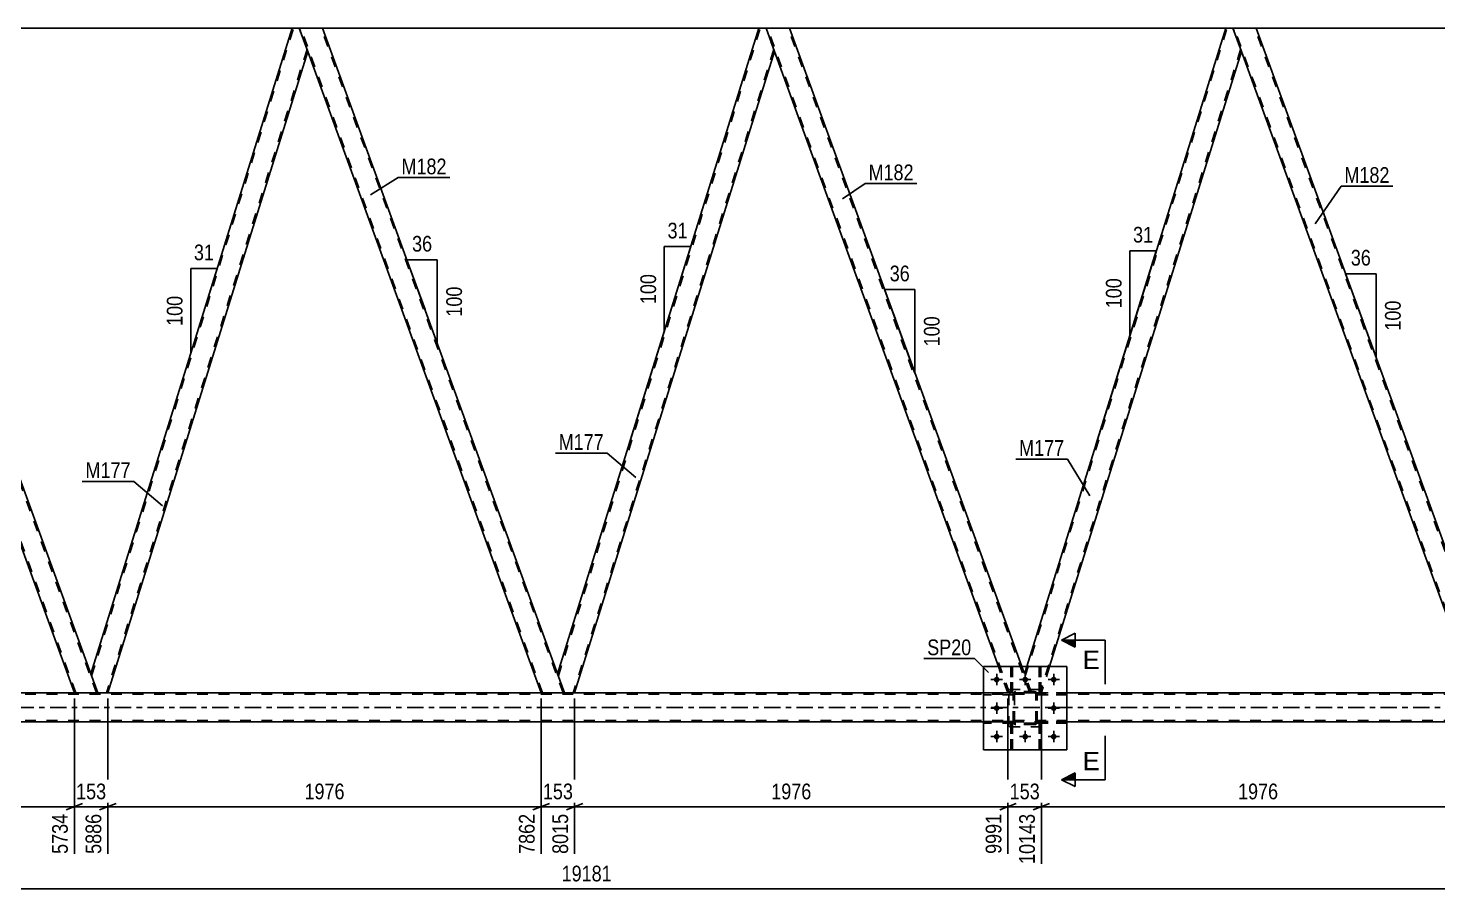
# Model space of a CAD drawing. Header units: millimetres. Extents: x 0 to 841, y 0 to 594.
# Drawn here: x 316.3 to 573.3, y 299.6 to 456.5 of the extents above; entities that cross this region are included whole.
import ezdxf

# ---------------------------------------------------------------- set-up
doc = ezdxf.new("R2010")
doc.units = ezdxf.units.MM
doc.linetypes.add('DXK_LINE_DOT2', pattern=[3.9198, 1.9599, -1.9599])
doc.linetypes.add('DXK_LINE_DOT3', pattern=[5.9187, 2.979, -0.9799, 0.9799, -0.9799])
doc.styles.add('Arial', font='ARIAL.TTF', dxfattribs={"height": 0.2})
doc.styles.add('Arial Narrow', font='ARIALN.TTF', dxfattribs={"height": 0.2})

# ---------------------------------------------------------------- blocks, each defined once
blk = doc.blocks.new('Part-303386140-3115 - 3105')
at = {"color": 7, "linetype": 'DXK_LINE_DOT2'}
for p, q in [((495.89, 335.3), (490.49, 335.3)), ((490.49, 334.98), (490.49, 335.3)), ((495.89, 334.98), (490.49, 334.98)), ((495.29, 334.98), (495.29, 335.3)), ((495.89, 335.3), (495.89, 334.98))]:
    blk.add_line(p, q, dxfattribs=at)
blk = doc.blocks.new('Part-303386140-3117 - 3105')
at = {"color": 7, "linetype": 'DXK_LINE_DOT2'}
for p, q in [((495.89, 335.06), (495.93, 335.24)), ((495.93, 335.24), (495.89, 335.06)), ((495.89, 330.02), (495.89, 335.06)), ((495.89, 335.06), (495.89, 335.06)), ((495.89, 330.02), (495.89, 335.06)), ((496.13, 335.06), (496.15, 335.15)), ((496.15, 335.15), (496.13, 335.06)), ((496.13, 330.02), (496.13, 335.06)), ((496.13, 335.06), (496.13, 335.06)), ((496.13, 335.06), (496.13, 330.02)), ((496.15, 335.15), (496.2, 335.23)), ((496.2, 335.23), (496.15, 335.15)), ((496.19, 335.5), (496.37, 335.54)), ((496.37, 335.54), (496.19, 335.5)), ((496.28, 335.28), (496.2, 335.23)), ((496.37, 335.3), (496.28, 335.28)), ((499.81, 335.54), (496.37, 335.54)), ((499.81, 335.3), (496.37, 335.3)), ((499.81, 335.54), (500, 335.5)), ((500, 335.5), (499.81, 335.54)), ((499.9, 335.28), (499.81, 335.3)), ((499.9, 335.28), (499.98, 335.23)), ((499.98, 335.23), (500.03, 335.15)), ((500.03, 335.15), (499.98, 335.23)), ((500.03, 335.15), (500.05, 335.06)), ((500.05, 335.06), (500.03, 335.15)), ((500.05, 330.02), (500.05, 335.06)), ((500.05, 335.06), (500.05, 335.06)), ((500.05, 330.02), (500.05, 335.06)), ((500.26, 335.24), (500.29, 335.06)), ((500.29, 335.06), (500.26, 335.24)), ((500.29, 330.02), (500.29, 335.06)), ((500.29, 335.06), (500.29, 335.06)), ((500.29, 330.02), (500.29, 335.06)), ((495.89, 330.02), (495.89, 330.02)), ((495.93, 329.84), (495.89, 330.02)), ((495.89, 330.02), (495.93, 329.84)), ((496.13, 330.02), (496.13, 330.02)), ((496.15, 329.93), (496.13, 330.02)), ((496.13, 330.02), (496.15, 329.93)), ((496.2, 329.85), (496.15, 329.93)), ((496.15, 329.93), (496.2, 329.85)), ((496.37, 329.54), (496.19, 329.58)), ((496.19, 329.58), (496.37, 329.54)), ((496.28, 329.8), (496.2, 329.85)), ((496.37, 329.78), (496.28, 329.8)), ((499.81, 329.78), (496.37, 329.78)), ((499.81, 329.54), (496.37, 329.54)), ((499.9, 329.8), (499.81, 329.78)), ((500, 329.58), (499.81, 329.54)), ((499.81, 329.54), (500, 329.58)), ((499.98, 329.85), (499.9, 329.8)), ((500.03, 329.93), (499.98, 329.85)), ((499.98, 329.85), (500.03, 329.93)), ((500.05, 330.02), (500.03, 329.93)), ((500.03, 329.93), (500.05, 330.02)), ((500.05, 330.02), (500.05, 330.02)), ((500.29, 330.02), (500.26, 329.84)), ((500.26, 329.84), (500.29, 330.02)), ((500.29, 330.02), (500.29, 330.02))]:
    blk.add_line(p, q, dxfattribs=at)
at = {"color": 7, "linetype": 'DXK_LINE_DOT3'}
blk.add_line((498.09, 332.54), (498.09, 332.54), dxfattribs=at)
at = {"color": 7, "linetype": 'DXK_LINE_DOT2'}
for centre, start, end in [((496.37, 335.06), 112.5, 157.5), ((496.37, 335.06), 112.5, 157.5), ((499.81, 335.06), 22.5, 67.5), ((499.81, 335.06), 22.5, 67.5), ((496.37, 330.02), 202.5, 247.5), ((496.37, 330.02), 202.5, 247.5), ((499.81, 330.02), 292.5, 337.5), ((499.81, 330.02), 292.5, 337.5)]:
    blk.add_arc(centre, 0.48, start, end, dxfattribs=at)
blk = doc.blocks.new('Part-303386140-3113 - 3105')
at = {"color": 7, "linetype": 'DXK_LINE_DOT2'}
for p, q in [((495.45, 340.14), (495.45, 335.3)), ((495.77, 340.14), (495.45, 340.14)), ((495.77, 335.3), (495.77, 340.14)), ((495.45, 335.9), (495.77, 335.9)), ((495.45, 335.3), (495.77, 335.3))]:
    blk.add_line(p, q, dxfattribs=at)
blk = doc.blocks.new('Part-303386140-3114 - 3105')
at = {"color": 7, "linetype": 'DXK_LINE_DOT2'}
for p, q in [((495.89, 330.1), (490.49, 330.1)), ((490.49, 329.78), (490.49, 330.1)), ((495.89, 329.78), (490.49, 329.78)), ((495.29, 329.78), (495.29, 330.1)), ((495.89, 330.1), (495.89, 329.78))]:
    blk.add_line(p, q, dxfattribs=at)
blk = doc.blocks.new('Part-303386140-3116 - 3105')
at = {"color": 7, "linetype": 'DXK_LINE_DOT2'}
for p, q in [((500.29, 329.78), (500.29, 330.1)), ((500.29, 330.1), (505.69, 330.1)), ((505.69, 329.78), (500.29, 329.78)), ((500.89, 329.78), (500.89, 330.1)), ((505.69, 330.1), (505.69, 329.78))]:
    blk.add_line(p, q, dxfattribs=at)
blk = doc.blocks.new('Part-303386140-3118 - 3105')
at = {"color": 7, "linetype": 'DXK_LINE_DOT2'}
for p, q in [((501.09, 335.94), (495.09, 335.94)), ((495.09, 329.14), (495.09, 335.94)), ((501.09, 329.14), (501.09, 335.94)), ((501.09, 329.14), (495.09, 329.14))]:
    blk.add_line(p, q, dxfattribs=at)
blk = doc.blocks.new('Part-303386140-3144 - 3105')
at = {"color": 7, "linetype": 'DXK_LINE_DOT2'}
for p, q in [((500.65, 340.14), (500.65, 335.3)), ((500.97, 340.14), (500.65, 340.14)), ((500.97, 335.3), (500.97, 340.14)), ((500.65, 335.9), (500.97, 335.9)), ((500.65, 335.3), (500.97, 335.3))]:
    blk.add_line(p, q, dxfattribs=at)
blk = doc.blocks.new('Part-303386140-3147 - 3105')
at = {"color": 7, "linetype": 'DXK_LINE_DOT2'}
for p, q in [((500.29, 334.98), (500.29, 335.3)), ((500.29, 335.3), (505.69, 335.3)), ((505.69, 334.98), (500.29, 334.98)), ((500.89, 334.98), (500.89, 335.3)), ((505.69, 335.3), (505.69, 334.98))]:
    blk.add_line(p, q, dxfattribs=at)
blk = doc.blocks.new('Part-303386140-3148 - 3105')
at = {"color": 7, "linetype": 'DXK_LINE_DOT2'}
for p, q in [((501.09, 335.94), (495.09, 335.94)), ((495.09, 329.14), (495.09, 335.94)), ((501.09, 329.14), (501.09, 335.94)), ((501.09, 329.14), (495.09, 329.14))]:
    blk.add_line(p, q, dxfattribs=at)
blk = doc.blocks.new('Part-303386140-3149 - 3105')
at = {"color": 7, "linetype": 'DXK_LINE_DOT2'}
for p, q in [((495.89, 335.06), (495.93, 335.24)), ((495.93, 335.24), (495.89, 335.06)), ((495.89, 330.02), (495.89, 335.06)), ((495.89, 335.06), (495.89, 335.06)), ((495.89, 330.02), (495.89, 335.06)), ((496.13, 335.06), (496.15, 335.15)), ((496.15, 335.15), (496.13, 335.06)), ((496.13, 330.02), (496.13, 335.06)), ((496.13, 335.06), (496.13, 335.06)), ((496.13, 335.06), (496.13, 330.02)), ((496.15, 335.15), (496.2, 335.23)), ((496.2, 335.23), (496.15, 335.15)), ((496.19, 335.5), (496.37, 335.54)), ((496.37, 335.54), (496.19, 335.5)), ((496.2, 335.23), (496.28, 335.28)), ((496.28, 335.28), (496.2, 335.23)), ((496.37, 335.3), (496.28, 335.28)), ((499.81, 335.54), (496.37, 335.54)), ((499.81, 335.3), (496.37, 335.3)), ((499.81, 335.54), (500, 335.5)), ((500, 335.5), (499.81, 335.54)), ((499.9, 335.28), (499.81, 335.3)), ((499.9, 335.28), (499.98, 335.23)), ((499.98, 335.23), (500.03, 335.15)), ((500.03, 335.15), (499.98, 335.23)), ((500.03, 335.15), (500.05, 335.06)), ((500.05, 335.06), (500.03, 335.15)), ((500.05, 330.02), (500.05, 335.06)), ((500.05, 335.06), (500.05, 335.06)), ((500.05, 330.02), (500.05, 335.06)), ((500.26, 335.24), (500.29, 335.06)), ((500.29, 335.06), (500.26, 335.24)), ((500.29, 330.02), (500.29, 335.06)), ((500.29, 335.06), (500.29, 335.06)), ((500.29, 330.02), (500.29, 335.06)), ((495.89, 330.02), (495.89, 330.02)), ((495.93, 329.84), (495.89, 330.02)), ((495.89, 330.02), (495.93, 329.84)), ((496.13, 330.02), (496.13, 330.02)), ((496.15, 329.93), (496.13, 330.02)), ((496.13, 330.02), (496.15, 329.93)), ((496.2, 329.85), (496.15, 329.93)), ((496.15, 329.93), (496.2, 329.85)), ((496.37, 329.54), (496.19, 329.58)), ((496.19, 329.58), (496.37, 329.54)), ((496.28, 329.8), (496.2, 329.85)), ((496.37, 329.78), (496.28, 329.8)), ((499.81, 329.78), (496.37, 329.78)), ((499.81, 329.54), (496.37, 329.54)), ((499.9, 329.8), (499.81, 329.78)), ((500, 329.58), (499.81, 329.54)), ((499.81, 329.54), (500, 329.58)), ((499.98, 329.85), (499.9, 329.8)), ((499.9, 329.8), (499.98, 329.85)), ((500.03, 329.93), (499.98, 329.85)), ((499.98, 329.85), (500.03, 329.93)), ((500.05, 330.02), (500.03, 329.93)), ((500.03, 329.93), (500.05, 330.02)), ((500.05, 330.02), (500.05, 330.02)), ((500.29, 330.02), (500.26, 329.84)), ((500.26, 329.84), (500.29, 330.02)), ((500.29, 330.02), (500.29, 330.02))]:
    blk.add_line(p, q, dxfattribs=at)
at = {"color": 7, "linetype": 'DXK_LINE_DOT3'}
blk.add_line((498.09, 332.54), (498.09, 332.54), dxfattribs=at)
at = {"color": 7, "linetype": 'DXK_LINE_DOT2'}
for centre, start, end in [((496.37, 335.06), 112.5, 157.5), ((496.37, 335.06), 112.5, 157.5), ((499.81, 335.06), 22.5, 67.5), ((499.81, 335.06), 22.5, 67.5), ((496.37, 330.02), 202.5, 247.5), ((496.37, 330.02), 202.5, 247.5), ((499.81, 330.02), 292.5, 337.5), ((499.81, 330.02), 292.5, 337.5)]:
    blk.add_arc(centre, 0.48, start, end, dxfattribs=at)
blk = doc.blocks.new('Part-303386140-3155 - 3105')
at = {"color": 7, "linetype": 'DXK_LINE_DOT2'}
for p, q in [((495.45, 324.94), (495.45, 329.78)), ((495.45, 329.78), (495.77, 329.78)), ((495.45, 329.18), (495.77, 329.18)), ((495.77, 329.78), (495.77, 324.94)), ((495.77, 324.94), (495.45, 324.94))]:
    blk.add_line(p, q, dxfattribs=at)
blk = doc.blocks.new('Part-303386140-3223 - 3105')
at = {"color": 7, "linetype": 'DXK_LINE_DOT2'}
for p, q in [((495.89, 330.1), (490.49, 330.1)), ((490.49, 330.1), (490.49, 329.78)), ((495.89, 329.78), (490.49, 329.78)), ((495.29, 329.78), (495.29, 330.1)), ((495.89, 329.78), (495.89, 330.1))]:
    blk.add_line(p, q, dxfattribs=at)
blk = doc.blocks.new('Bolt-303386140-3159 - 3105')
at = {"color": 1, "linetype": 'Continuous'}
for p, q in [((491.85, 337.74), (492.54, 337.74)), ((492.89, 338.78), (492.89, 338.09)), ((492.89, 336.7), (492.89, 337.39)), ((493.93, 337.74), (493.24, 337.74)), ((497.05, 337.74), (497.74, 337.74)), ((498.09, 338.78), (498.09, 338.09)), ((498.09, 336.7), (498.09, 337.39)), ((499.13, 337.74), (498.44, 337.74)), ((502.25, 337.74), (502.94, 337.74)), ((503.29, 338.78), (503.29, 338.09)), ((503.29, 336.7), (503.29, 337.39)), ((504.33, 337.74), (503.64, 337.74)), ((491.85, 332.54), (492.54, 332.54)), ((492.89, 333.58), (492.89, 332.89)), ((492.89, 331.5), (492.89, 332.19)), ((493.93, 332.54), (493.24, 332.54)), ((502.25, 332.54), (502.94, 332.54)), ((503.29, 333.58), (503.29, 332.89)), ((503.29, 331.5), (503.29, 332.19)), ((504.33, 332.54), (503.64, 332.54)), ((491.85, 327.34), (492.54, 327.34)), ((492.89, 328.38), (492.89, 327.69)), ((492.89, 326.3), (492.89, 326.99)), ((493.93, 327.34), (493.24, 327.34)), ((497.05, 327.34), (497.74, 327.34)), ((498.09, 328.38), (498.09, 327.69)), ((498.09, 326.3), (498.09, 326.99)), ((499.13, 327.34), (498.44, 327.34)), ((502.25, 327.34), (502.94, 327.34)), ((503.29, 328.38), (503.29, 327.69)), ((503.29, 326.3), (503.29, 326.99)), ((504.33, 327.34), (503.64, 327.34))]:
    blk.add_line(p, q, dxfattribs=at)
blk = doc.blocks.new('Bolt-303386140-3160 - 3105')
at = {"linetype": 'Continuous'}
for points in [[(493.41, 337.74, -1), (492.37, 337.74, -1)], [(498.61, 337.74, -1), (497.57, 337.74, -1)], [(503.81, 337.74, -1), (502.77, 337.74, -1)], [(493.41, 332.54, -1), (492.37, 332.54, -1)], [(503.81, 332.54, -1), (502.77, 332.54, -1)], [(493.41, 327.34, -1), (492.37, 327.34, -1)], [(498.61, 327.34, -1), (497.57, 327.34, -1)], [(503.81, 327.34, -1), (502.77, 327.34, -1)]]:
    blk.add_hatch(color=1, dxfattribs=at).paths.add_polyline_path(points)
at = {"color": 1, "linetype": 'Continuous'}
for p, q in [((493.93, 337.74), (491.85, 337.74)), ((492.89, 338.78), (492.89, 336.7)), ((499.13, 337.74), (497.05, 337.74)), ((498.09, 338.78), (498.09, 336.7)), ((504.33, 337.74), (502.25, 337.74)), ((503.29, 338.78), (503.29, 336.7)), ((493.93, 332.54), (491.85, 332.54)), ((492.89, 333.58), (492.89, 331.5)), ((504.33, 332.54), (502.25, 332.54)), ((503.29, 333.58), (503.29, 331.5)), ((493.93, 327.34), (491.85, 327.34)), ((492.89, 328.38), (492.89, 326.3)), ((499.13, 327.34), (497.05, 327.34)), ((498.09, 328.38), (498.09, 326.3)), ((504.33, 327.34), (502.25, 327.34)), ((503.29, 328.38), (503.29, 326.3))]:
    blk.add_line(p, q, dxfattribs=at)
blk = doc.blocks.new('Part-303386140-3163 - 3105')
at = {"color": 7, "linetype": 'DXK_LINE_DOT2'}
for p, q in [((500.65, 335.3), (500.65, 340.14)), ((500.65, 340.14), (500.97, 340.14)), ((500.97, 340.14), (500.97, 335.3)), ((500.65, 335.9), (500.97, 335.9)), ((500.97, 335.3), (500.65, 335.3))]:
    blk.add_line(p, q, dxfattribs=at)
blk = doc.blocks.new('Part-303386140-3229 - 3105')
at = {"color": 7, "linetype": 'DXK_LINE_DOT2'}
for p, q in [((505.69, 330.1), (500.29, 330.1)), ((500.29, 330.1), (500.29, 329.78)), ((500.29, 329.78), (505.69, 329.78)), ((500.89, 329.78), (500.89, 330.1)), ((505.69, 329.78), (505.69, 330.1))]:
    blk.add_line(p, q, dxfattribs=at)
blk = doc.blocks.new('Part-303386140-3232 - 3105')
at = {"color": 7, "linetype": 'DXK_LINE_DOT2'}
for p, q in [((505.69, 335.3), (500.29, 335.3)), ((500.29, 335.3), (500.29, 334.98)), ((500.29, 334.98), (505.69, 334.98)), ((500.89, 334.98), (500.89, 335.3)), ((505.69, 334.98), (505.69, 335.3))]:
    blk.add_line(p, q, dxfattribs=at)
blk = doc.blocks.new('Part-303386140-3174 - 3105')
at = {"color": 7, "linetype": 'DXK_LINE_DOT2'}
for p, q in [((500.97, 329.78), (500.65, 329.78)), ((500.65, 329.78), (500.65, 324.94)), ((500.65, 329.18), (500.97, 329.18)), ((500.97, 324.94), (500.97, 329.78)), ((500.65, 324.94), (500.97, 324.94))]:
    blk.add_line(p, q, dxfattribs=at)
blk = doc.blocks.new('Part-303386140-3195 - 3105')
at = {"color": 7, "linetype": 'DXK_LINE_DOT2'}
for p, q in [((495.77, 329.78), (495.45, 329.78)), ((495.45, 329.78), (495.45, 324.94)), ((495.45, 329.18), (495.77, 329.18)), ((495.77, 324.94), (495.77, 329.78)), ((495.45, 324.94), (495.77, 324.94))]:
    blk.add_line(p, q, dxfattribs=at)
blk = doc.blocks.new('Part-303386140-3226 - 3105')
at = {"color": 7, "linetype": 'DXK_LINE_DOT2'}
for p, q in [((495.89, 335.3), (490.49, 335.3)), ((490.49, 335.3), (490.49, 334.98)), ((495.89, 334.98), (490.49, 334.98)), ((495.29, 334.98), (495.29, 335.3)), ((495.89, 334.98), (495.89, 335.3))]:
    blk.add_line(p, q, dxfattribs=at)
blk = doc.blocks.new('Part-303386140-3249 - 3105')
at = {"color": 2, "linetype": 'Continuous'}
for p, q in [((539.71, 456.54), (535.97, 456.54)), ((540.22, 456.54), (539.71, 456.54)), ((583.08, 338.79), (540.22, 456.54)), ((580.09, 335.32), (537.51, 452.29))]:
    blk.add_line(p, q, dxfattribs=at)
at = {"color": 7, "linetype": 'DXK_LINE_DOT2'}
for p, q in [((537.51, 452.29), (535.97, 456.54)), ((580.34, 335.32), (536.22, 456.54)), ((584.09, 335.32), (539.97, 456.54)), ((584.34, 335.32), (583.08, 338.79)), ((584.34, 335.32), (580.09, 335.32))]:
    blk.add_line(p, q, dxfattribs=at)
blk = doc.blocks.new('Part-303386140-3254 - 3105')
at = {"color": 7, "linetype": 'DXK_LINE_DOT2'}
for p, q in [((498.08, 338.42), (534.9, 456.54)), ((537.38, 452.67), (500.8, 335.32)), ((498.37, 340.14), (497.95, 338.79)), ((502.55, 340.14), (501.05, 335.32)), ((499.21, 335.32), (497.95, 338.79)), ((501.05, 335.32), (499.21, 335.32))]:
    blk.add_line(p, q, dxfattribs=at)
at = {"color": 2, "linetype": 'Continuous'}
for p, q in [((534.65, 456.54), (498.37, 340.14)), ((535.97, 456.54), (534.65, 456.54)), ((535.97, 456.54), (537.51, 452.29)), ((537.51, 452.29), (502.55, 340.14))]:
    blk.add_line(p, q, dxfattribs=at)
blk = doc.blocks.new('Part-303386140-3270 - 3105')
at = {"color": 2, "linetype": 'Continuous'}
for p, q in [((364.38, 456.54), (284.82, 456.54)), ((449.51, 456.54), (369.95, 456.54)), ((534.65, 456.54), (455.09, 456.54)), ((619.78, 456.54), (540.22, 456.54))]:
    blk.add_line(p, q, dxfattribs=at)
at = {"color": 7, "linetype": 'DXK_LINE_DOT2'}
for p, q in [((369.95, 456.54), (364.38, 456.54)), ((455.09, 456.54), (449.51, 456.54)), ((540.22, 456.54), (534.65, 456.54))]:
    blk.add_line(p, q, dxfattribs=at)
blk = doc.blocks.new('Part-303386140-3289 - 3105')
at = {"color": 7, "linetype": 'DXK_LINE_DOT2'}
for p, q in [((495.45, 335.3), (495.45, 340.14)), ((495.45, 340.14), (495.77, 340.14)), ((495.77, 340.14), (495.77, 335.3)), ((495.45, 335.9), (495.77, 335.9)), ((495.77, 335.3), (495.45, 335.3))]:
    blk.add_line(p, q, dxfattribs=at)
blk = doc.blocks.new('Part-303386140-3294 - 3105')
at = {"color": 2, "linetype": 'Continuous'}
for p, q in [((505.69, 340.14), (490.49, 340.14)), ((490.49, 340.14), (490.49, 324.94)), ((505.69, 340.14), (505.69, 324.94)), ((505.69, 324.94), (490.49, 324.94))]:
    blk.add_line(p, q, dxfattribs=at)
blk = doc.blocks.new('Part-303386140-3299 - 3105')
at = {"color": 7, "linetype": 'DXK_LINE_DOT2'}
for p, q in [((776.28, 335.08), (95.33, 335.08)), ((505.69, 335.32), (490.49, 335.32)), ((776.28, 330.28), (95.33, 330.28)), ((505.69, 330.04), (490.49, 330.04))]:
    blk.add_line(p, q, dxfattribs=at)
at = {"color": 2, "linetype": 'Continuous'}
for p, q in [((490.49, 335.32), (250.29, 335.32)), ((660.76, 335.32), (505.69, 335.32)), ((490.49, 330.04), (250.29, 330.04)), ((660.76, 330.04), (505.69, 330.04))]:
    blk.add_line(p, q, dxfattribs=at)
at = {"color": 7, "linetype": 'DXK_LINE_DOT3'}
blk.add_line((95.33, 332.68), (776.28, 332.68), dxfattribs=at)
blk = doc.blocks.new('Part-303386140-3300 - 3105')
at = {"color": 7, "linetype": 'DXK_LINE_DOT2'}
for p, q in [((490.49, 340.14), (505.69, 340.14)), ((490.49, 340.14), (490.49, 324.94)), ((505.69, 340.14), (505.69, 324.94)), ((490.49, 324.94), (505.69, 324.94))]:
    blk.add_line(p, q, dxfattribs=at)
blk = doc.blocks.new('Part-303386140-3314 - 3105')
at = {"color": 2, "linetype": 'Continuous'}
for p, q in [((449.51, 456.54), (412.81, 338.79)), ((450.83, 456.54), (449.51, 456.54)), ((450.83, 456.54), (452.38, 452.29)), ((452.38, 452.29), (415.92, 335.32)), ((414.07, 335.32), (412.81, 338.79))]:
    blk.add_line(p, q, dxfattribs=at)
at = {"color": 7, "linetype": 'DXK_LINE_DOT2'}
for p, q in [((412.95, 338.42), (449.77, 456.54)), ((452.24, 452.67), (415.67, 335.32)), ((415.92, 335.32), (414.07, 335.32))]:
    blk.add_line(p, q, dxfattribs=at)
blk = doc.blocks.new('Part-303386140-3319 - 3105')
at = {"color": 2, "linetype": 'Continuous'}
for p, q in [((454.58, 456.54), (450.83, 456.54)), ((455.09, 456.54), (454.58, 456.54)), ((497.46, 340.14), (455.09, 456.54)), ((493.2, 340.14), (452.38, 452.29))]:
    blk.add_line(p, q, dxfattribs=at)
at = {"color": 7, "linetype": 'DXK_LINE_DOT2'}
for p, q in [((452.38, 452.29), (450.83, 456.54)), ((495.21, 335.32), (451.09, 456.54)), ((498.95, 335.32), (454.83, 456.54)), ((494.95, 335.32), (493.2, 340.14)), ((499.21, 335.32), (497.46, 340.14)), ((499.21, 335.32), (494.95, 335.32))]:
    blk.add_line(p, q, dxfattribs=at)
blk = doc.blocks.new('Part-303386140-3334 - 3105')
at = {"color": 2, "linetype": 'Continuous'}
for p, q in [((284.31, 456.54), (280.56, 456.54)), ((284.82, 456.54), (284.31, 456.54)), ((327.68, 338.79), (284.82, 456.54)), ((324.68, 335.32), (282.11, 452.29))]:
    blk.add_line(p, q, dxfattribs=at)
at = {"color": 7, "linetype": 'DXK_LINE_DOT2'}
for p, q in [((282.11, 452.29), (280.56, 456.54)), ((324.94, 335.32), (280.82, 456.54)), ((328.69, 335.32), (284.56, 456.54)), ((328.94, 335.32), (327.68, 338.79)), ((328.94, 335.32), (324.68, 335.32))]:
    blk.add_line(p, q, dxfattribs=at)
blk = doc.blocks.new('Part-303386140-3349 - 3105')
at = {"color": 7, "linetype": 'DXK_LINE_DOT2'}
for p, q in [((500.65, 324.94), (500.65, 329.78)), ((500.65, 329.78), (500.97, 329.78)), ((500.65, 329.18), (500.97, 329.18)), ((500.97, 329.78), (500.97, 324.94)), ((500.97, 324.94), (500.65, 324.94))]:
    blk.add_line(p, q, dxfattribs=at)
blk = doc.blocks.new('Part-303386140-3380 - 3105')
at = {"color": 2, "linetype": 'Continuous'}
for p, q in [((364.38, 456.54), (327.68, 338.79)), ((365.7, 456.54), (364.38, 456.54)), ((365.7, 456.54), (367.24, 452.29)), ((367.24, 452.29), (330.79, 335.32)), ((328.94, 335.32), (327.68, 338.79))]:
    blk.add_line(p, q, dxfattribs=at)
at = {"color": 7, "linetype": 'DXK_LINE_DOT2'}
for p, q in [((327.81, 338.42), (364.63, 456.54)), ((367.11, 452.67), (330.53, 335.32)), ((330.79, 335.32), (328.94, 335.32))]:
    blk.add_line(p, q, dxfattribs=at)
blk = doc.blocks.new('Part-303386140-3385 - 3105')
at = {"color": 2, "linetype": 'Continuous'}
for p, q in [((369.44, 456.54), (365.7, 456.54)), ((369.95, 456.54), (369.44, 456.54)), ((412.81, 338.79), (369.95, 456.54)), ((409.82, 335.32), (367.24, 452.29))]:
    blk.add_line(p, q, dxfattribs=at)
at = {"color": 7, "linetype": 'DXK_LINE_DOT2'}
for p, q in [((367.24, 452.29), (365.7, 456.54)), ((410.07, 335.32), (365.95, 456.54)), ((413.82, 335.32), (369.7, 456.54)), ((414.07, 335.32), (412.81, 338.79)), ((414.07, 335.32), (409.82, 335.32))]:
    blk.add_line(p, q, dxfattribs=at)
blk = doc.blocks.new('AngleDimension-303386140-23336 - 3105')
at = {"color": 7, "linetype": 'Continuous'}
for p, q in [((559.7, 403.03), (556.53, 411.75)), ((562.07, 411.75), (556.53, 411.75)), ((562.07, 396.52), (556.53, 411.75)), ((562.07, 396.52), (562.07, 411.75))]:
    blk.add_line(p, q, dxfattribs=at)
at = {"color": 0}
for points in [[(561.73, 412.65), (561.73, 416.85), (556.87, 416.85), (556.87, 412.65)], [(567.17, 407.48), (562.97, 407.48), (562.97, 400.79), (567.17, 400.79)]]:
    blk.add_wipeout(points, dxfattribs=at)
at = {"color": 3, "style": 'Arial Narrow'}
blk.add_text('36', height=2.863, dxfattribs=at).set_placement((557.47, 413.25))
blk.add_text('100', height=2.863, rotation=90.0002, dxfattribs=at).set_placement((566.57, 401.39))
blk = doc.blocks.new('StraightDimension-303386140-3672 - 3105')
at = {"color": 7, "linetype": 'Continuous'}
for p, q in [((415.92, 334.32), (415.92, 305.95)), ((494.95, 334.32), (494.95, 305.95)), ((417.42, 315.16), (414.42, 313.96)), ((415.92, 314.56), (494.95, 314.56)), ((493.45, 313.96), (496.45, 315.16))]:
    blk.add_line(p, q, dxfattribs=at)
at = {"color": 0}
blk.add_wipeout([(459.69, 315.31), (459.69, 319.51), (451.18, 319.51), (451.18, 315.31)], dxfattribs=at)
at = {"color": 0, "linetype": 'Continuous'}
blk.add_wipeout([(494.35, 313.86), (490.15, 313.86), (490.15, 305.35), (494.35, 305.35)], dxfattribs=at)
at = {"color": 3, "style": 'Arial Narrow'}
blk.add_text('1976', height=2.863, dxfattribs=at).set_placement((451.78, 315.91))
at = {"color": 3, "linetype": 'Continuous', "style": 'Arial Narrow'}
blk.add_text('9991', height=2.863, rotation=90.0002, dxfattribs=at).set_placement((493.75, 305.95))
blk = doc.blocks.new('AngleDimension-303386140-4243 - 3105')
at = {"color": 7, "linetype": 'Continuous'}
for p, q in [((517.17, 415.95), (521.99, 415.95)), ((517.17, 400.48), (521.99, 415.95)), ((517.17, 400.48), (517.17, 415.95)), ((510.96, 380.56), (517.17, 400.48))]:
    blk.add_line(p, q, dxfattribs=at)
at = {"color": 0}
for points in [[(522.01, 416.85), (522.01, 421.05), (517.16, 421.05), (517.16, 416.85)], [(516.27, 411.56), (512.07, 411.56), (512.07, 404.87), (516.27, 404.87)]]:
    blk.add_wipeout(points, dxfattribs=at)
at = {"color": 3, "style": 'Arial Narrow'}
blk.add_text('31', height=2.863, dxfattribs=at).set_placement((517.76, 417.45))
blk.add_text('100', height=2.863, rotation=90.0002, dxfattribs=at).set_placement((515.67, 405.47))
blk = doc.blocks.new('StraightDimension-303386140-3624 - 3105')
at = {"color": 7, "linetype": 'Continuous'}
for p, q in [((501.05, 334.32), (501.05, 304.12)), ((580.09, 334.32), (580.09, 304.12)), ((502.55, 315.16), (499.55, 313.96)), ((501.05, 314.56), (580.09, 314.56)), ((578.59, 313.96), (581.59, 315.16))]:
    blk.add_line(p, q, dxfattribs=at)
at = {"color": 0}
blk.add_wipeout([(544.83, 315.31), (544.83, 319.51), (536.31, 319.51), (536.31, 315.31)], dxfattribs=at)
at = {"color": 0, "linetype": 'Continuous'}
blk.add_wipeout([(579.49, 313.86), (575.29, 313.86), (575.29, 303.52), (579.49, 303.52)], dxfattribs=at)
at = {"color": 3, "style": 'Arial Narrow'}
blk.add_text('1976', height=2.863, dxfattribs=at).set_placement((536.91, 315.91))
at = {"color": 3, "linetype": 'Continuous', "style": 'Arial Narrow'}
blk.add_text('12119', height=2.863, rotation=90.0002, dxfattribs=at).set_placement((578.89, 304.12))
blk = doc.blocks.new('StraightDimension-303386140-3648 - 3105')
at = {"color": 7, "linetype": 'Continuous'}
for p, q in [((494.95, 334.32), (494.95, 305.95)), ((501.05, 334.32), (501.05, 304.12)), ((493.45, 313.96), (496.45, 315.16)), ((494.95, 314.56), (501.05, 314.56)), ((502.55, 315.16), (499.55, 313.96))]:
    blk.add_line(p, q, dxfattribs=at)
at = {"color": 0}
blk.add_wipeout([(501.35, 315.31), (501.35, 319.51), (494.66, 319.51), (494.66, 315.31)], dxfattribs=at)
at = {"color": 0, "linetype": 'Continuous'}
blk.add_wipeout([(500.45, 313.86), (496.25, 313.86), (496.25, 303.52), (500.45, 303.52)], dxfattribs=at)
at = {"color": 3, "style": 'Arial Narrow'}
blk.add_text('153', height=2.863, dxfattribs=at).set_placement((495.26, 315.91))
at = {"color": 3, "linetype": 'Continuous', "style": 'Arial Narrow'}
blk.add_text('10143', height=2.863, rotation=90.0002, dxfattribs=at).set_placement((499.85, 304.12))
blk = doc.blocks.new('StraightDimension-303386140-3696 - 3105')
at = {"color": 7, "linetype": 'Continuous'}
for p, q in [((409.82, 334.32), (409.82, 305.95)), ((415.92, 334.32), (415.92, 305.95)), ((408.32, 313.96), (411.32, 315.16)), ((409.82, 314.56), (415.92, 314.56)), ((417.42, 315.16), (414.42, 313.96))]:
    blk.add_line(p, q, dxfattribs=at)
at = {"color": 0}
blk.add_wipeout([(416.21, 315.31), (416.21, 319.51), (409.53, 319.51), (409.53, 315.31)], dxfattribs=at)
at = {"color": 0, "linetype": 'Continuous'}
blk.add_wipeout([(415.32, 313.86), (411.12, 313.86), (411.12, 305.35), (415.32, 305.35)], dxfattribs=at)
at = {"color": 3, "style": 'Arial Narrow'}
blk.add_text('153', height=2.863, dxfattribs=at).set_placement((410.13, 315.91))
at = {"color": 3, "linetype": 'Continuous', "style": 'Arial Narrow'}
blk.add_text('8015', height=2.863, rotation=90.0002, dxfattribs=at).set_placement((414.72, 305.95))
blk = doc.blocks.new('StraightDimension-303386140-3720 - 3105')
at = {"color": 7, "linetype": 'Continuous'}
for p, q in [((330.79, 334.32), (330.79, 305.95)), ((409.82, 334.32), (409.82, 305.95)), ((332.29, 315.16), (329.29, 313.96)), ((330.79, 314.56), (409.82, 314.56)), ((408.32, 313.96), (411.32, 315.16))]:
    blk.add_line(p, q, dxfattribs=at)
at = {"color": 0}
blk.add_wipeout([(374.56, 315.31), (374.56, 319.51), (366.05, 319.51), (366.05, 315.31)], dxfattribs=at)
at = {"color": 0, "linetype": 'Continuous'}
blk.add_wipeout([(409.22, 313.86), (405.02, 313.86), (405.02, 305.35), (409.22, 305.35)], dxfattribs=at)
at = {"color": 3, "style": 'Arial Narrow'}
blk.add_text('1976', height=2.863, dxfattribs=at).set_placement((366.65, 315.91))
at = {"color": 3, "linetype": 'Continuous', "style": 'Arial Narrow'}
blk.add_text('7862', height=2.863, rotation=90.0002, dxfattribs=at).set_placement((408.62, 305.95))
blk = doc.blocks.new('StraightDimension-303386140-3744 - 3105')
at = {"color": 7, "linetype": 'Continuous'}
for p, q in [((324.68, 334.32), (324.68, 305.95)), ((330.79, 334.32), (330.79, 305.95)), ((323.18, 313.96), (326.18, 315.16)), ((324.68, 314.56), (330.79, 314.56)), ((332.29, 315.16), (329.29, 313.96))]:
    blk.add_line(p, q, dxfattribs=at)
at = {"color": 0}
blk.add_wipeout([(331.08, 315.31), (331.08, 319.51), (324.39, 319.51), (324.39, 315.31)], dxfattribs=at)
at = {"color": 0, "linetype": 'Continuous'}
blk.add_wipeout([(330.19, 313.86), (325.99, 313.86), (325.99, 305.35), (330.19, 305.35)], dxfattribs=at)
at = {"color": 3, "style": 'Arial Narrow'}
blk.add_text('153', height=2.863, dxfattribs=at).set_placement((324.99, 315.91))
at = {"color": 3, "linetype": 'Continuous', "style": 'Arial Narrow'}
blk.add_text('5886', height=2.863, rotation=90.0002, dxfattribs=at).set_placement((329.59, 305.95))
blk = doc.blocks.new('StraightDimension-303386140-3768 - 3105')
at = {"color": 7, "linetype": 'Continuous'}
for p, q in [((245.65, 334.32), (245.65, 305.95)), ((324.68, 334.32), (324.68, 305.95)), ((247.15, 315.16), (244.15, 313.96)), ((245.65, 314.56), (324.68, 314.56)), ((323.18, 313.96), (326.18, 315.16))]:
    blk.add_line(p, q, dxfattribs=at)
at = {"color": 0}
blk.add_wipeout([(289.42, 315.31), (289.42, 319.51), (280.91, 319.51), (280.91, 315.31)], dxfattribs=at)
at = {"color": 0, "linetype": 'Continuous'}
blk.add_wipeout([(324.08, 313.86), (319.88, 313.86), (319.88, 305.35), (324.08, 305.35)], dxfattribs=at)
at = {"color": 3, "style": 'Arial Narrow'}
blk.add_text('1976', height=2.863, dxfattribs=at).set_placement((281.51, 315.91))
at = {"color": 3, "linetype": 'Continuous', "style": 'Arial Narrow'}
blk.add_text('5734', height=2.863, rotation=90.0002, dxfattribs=at).set_placement((323.48, 305.95))
blk = doc.blocks.new('StraightDimension-303386140-3841 - 3105')
at = {"color": 7, "linetype": 'Continuous'}
blk.add_line((49.11, 299.59), (787.14, 299.59), dxfattribs=at)
at = {"color": 0}
blk.add_wipeout([(423.3, 300.34), (423.3, 304.54), (412.95, 304.54), (412.95, 300.34)], dxfattribs=at)
at = {"color": 3, "style": 'Arial Narrow'}
blk.add_text('19181', height=2.863, dxfattribs=at).set_placement((413.55, 300.94))
blk = doc.blocks.new('AngleDimension-303386140-4254 - 3105')
at = {"color": 7, "linetype": 'Continuous'}
for p, q in [((432.27, 416.7), (437.09, 416.7)), ((432.27, 401.23), (437.09, 416.7)), ((432.27, 401.23), (432.27, 416.7)), ((425.83, 380.56), (432.27, 401.23))]:
    blk.add_line(p, q, dxfattribs=at)
at = {"color": 0}
for points in [[(437.11, 417.6), (437.11, 421.8), (432.26, 421.8), (432.26, 417.6)], [(431.37, 412.31), (427.17, 412.31), (427.17, 405.62), (431.37, 405.62)]]:
    blk.add_wipeout(points, dxfattribs=at)
at = {"color": 3, "style": 'Arial Narrow'}
blk.add_text('31', height=2.863, dxfattribs=at).set_placement((432.86, 418.2))
blk.add_text('100', height=2.863, rotation=90.0002, dxfattribs=at).set_placement((430.77, 406.22))
blk = doc.blocks.new('AngleDimension-303386140-23294 - 3105')
at = {"color": 7, "linetype": 'Continuous'}
for p, q in [((345.9, 412.72), (350.72, 412.72)), ((345.9, 397.26), (350.72, 412.72)), ((345.9, 397.26), (345.9, 412.72)), ((347.66, 402.9), (350.72, 412.72))]:
    blk.add_line(p, q, dxfattribs=at)
at = {"color": 0}
for points in [[(350.74, 413.62), (350.74, 417.82), (345.88, 417.82), (345.88, 413.62)], [(345, 408.33), (340.8, 408.33), (340.8, 401.65), (345, 401.65)]]:
    blk.add_wipeout(points, dxfattribs=at)
at = {"color": 3, "style": 'Arial Narrow'}
blk.add_text('31', height=2.863, dxfattribs=at).set_placement((346.48, 414.22))
blk.add_text('100', height=2.863, rotation=90.0002, dxfattribs=at).set_placement((344.4, 402.25))
blk = doc.blocks.new('AngleDimension-303386140-23308 - 3105')
at = {"color": 7, "linetype": 'Continuous'}
for p, q in [((388.63, 405.24), (385.33, 414.3)), ((390.87, 414.3), (385.33, 414.3)), ((390.87, 399.07), (385.33, 414.3)), ((390.87, 399.07), (390.87, 414.3))]:
    blk.add_line(p, q, dxfattribs=at)
at = {"color": 0}
for points in [[(390.53, 415.2), (390.53, 419.4), (385.67, 419.4), (385.67, 415.2)], [(395.97, 410.03), (391.77, 410.03), (391.77, 403.34), (395.97, 403.34)]]:
    blk.add_wipeout(points, dxfattribs=at)
at = {"color": 3, "style": 'Arial Narrow'}
blk.add_text('36', height=2.863, dxfattribs=at).set_placement((386.27, 415.8))
blk.add_text('100', height=2.863, rotation=90.0002, dxfattribs=at).set_placement((395.37, 403.94))
blk = doc.blocks.new('AngleDimension-303386140-23322 - 3105')
at = {"color": 7, "linetype": 'Continuous'}
for p, q in [((474.41, 403.46), (472.44, 408.88)), ((477.98, 408.88), (472.44, 408.88)), ((477.98, 393.65), (472.44, 408.88)), ((477.98, 393.65), (477.98, 408.88))]:
    blk.add_line(p, q, dxfattribs=at)
at = {"color": 0}
for points in [[(477.64, 409.78), (477.64, 413.98), (472.78, 413.98), (472.78, 409.78)], [(483.08, 404.61), (478.88, 404.61), (478.88, 397.92), (483.08, 397.92)]]:
    blk.add_wipeout(points, dxfattribs=at)
at = {"color": 3, "style": 'Arial Narrow'}
blk.add_text('36', height=2.863, dxfattribs=at).set_placement((473.38, 410.38))
blk.add_text('100', height=2.863, rotation=90.0002, dxfattribs=at).set_placement((482.48, 398.52))
blk = doc.blocks.new('Mark-303386140-3245 - 3105')
at = {"color": 0}
blk.add_wipeout([(564.54, 428.34), (564.54, 431.34), (556.31, 431.34), (556.31, 428.34)], dxfattribs=at)
blk.add_wipeout([(564.54, 428.34), (564.54, 431.34), (556.31, 431.34), (556.31, 428.34)], dxfattribs=at)
at = {"color": 30, "linetype": 'Continuous'}
for p, q in [((550.98, 420.86), (555.71, 427.74)), ((555.71, 427.74), (565.14, 427.74))]:
    blk.add_line(p, q, dxfattribs=at)
at = {"color": 3, "style": 'Arial Narrow'}
blk.add_text('M182', height=2.863, dxfattribs=at).set_placement((556.31, 428.34))
blk = doc.blocks.new('Mark-303386140-3250 - 3105')
at = {"color": 0}
blk.add_wipeout([(505.21, 378.55), (505.21, 381.55), (496.98, 381.55), (496.98, 378.55)], dxfattribs=at)
blk.add_wipeout([(505.21, 378.55), (505.21, 381.55), (496.98, 381.55), (496.98, 378.55)], dxfattribs=at)
at = {"color": 30, "linetype": 'Continuous'}
for p in [(496.38, 377.95), (509.88, 371.24)]:
    blk.add_line(p, (505.81, 377.95), dxfattribs=at)
at = {"color": 3, "style": 'Arial Narrow'}
blk.add_text('M177', height=2.863, dxfattribs=at).set_placement((496.98, 378.55))
blk = doc.blocks.new('Mark-303386140-3290 - 3105')
at = {"color": 0}
blk.add_wipeout([(488.26, 342.19), (488.26, 345.19), (480.22, 345.19), (480.22, 342.19)], dxfattribs=at)
blk.add_wipeout([(488.26, 342.19), (488.26, 345.19), (480.22, 345.19), (480.22, 342.19)], dxfattribs=at)
at = {"color": 30, "linetype": 'Continuous'}
for p in [(479.62, 341.59), (491.37, 339.02)]:
    blk.add_line(p, (488.86, 341.59), dxfattribs=at)
at = {"color": 3, "style": 'Arial Narrow'}
blk.add_text('SP20', height=2.863, dxfattribs=at).set_placement((480.22, 342.19))
blk = doc.blocks.new('Mark-303386140-3310 - 3105')
at = {"color": 0}
blk.add_wipeout([(421.23, 379.64), (421.23, 382.64), (413.01, 382.64), (413.01, 379.64)], dxfattribs=at)
blk.add_wipeout([(421.23, 379.64), (421.23, 382.64), (413.01, 382.64), (413.01, 379.64)], dxfattribs=at)
at = {"color": 30, "linetype": 'Continuous'}
for p in [(412.41, 379.04), (427.08, 374.59)]:
    blk.add_line(p, (421.83, 379.04), dxfattribs=at)
at = {"color": 3, "style": 'Arial Narrow'}
blk.add_text('M177', height=2.863, dxfattribs=at).set_placement((413.01, 379.64))
blk = doc.blocks.new('Mark-303386140-3315 - 3105')
at = {"color": 0}
blk.add_wipeout([(477.74, 428.82), (477.74, 431.82), (469.52, 431.82), (469.52, 428.82)], dxfattribs=at)
blk.add_wipeout([(477.74, 428.82), (477.74, 431.82), (469.52, 431.82), (469.52, 428.82)], dxfattribs=at)
at = {"color": 30, "linetype": 'Continuous'}
for p, q in [((464.79, 425.4), (468.92, 428.22)), ((468.92, 428.22), (478.34, 428.22))]:
    blk.add_line(p, q, dxfattribs=at)
at = {"color": 3, "style": 'Arial Narrow'}
blk.add_text('M182', height=2.863, dxfattribs=at).set_placement((469.52, 428.82))
blk = doc.blocks.new('Mark-303386140-3376 - 3105')
at = {"color": 0}
blk.add_wipeout([(334.93, 374.49), (334.93, 377.49), (326.71, 377.49), (326.71, 374.49)], dxfattribs=at)
blk.add_wipeout([(334.93, 374.49), (334.93, 377.49), (326.71, 377.49), (326.71, 374.49)], dxfattribs=at)
at = {"color": 30, "linetype": 'Continuous'}
for p in [(326.11, 373.89), (340.78, 369.44)]:
    blk.add_line(p, (335.53, 373.89), dxfattribs=at)
at = {"color": 3, "style": 'Arial Narrow'}
blk.add_text('M177', height=2.863, dxfattribs=at).set_placement((326.71, 374.49))
blk = doc.blocks.new('Mark-303386140-3381 - 3105')
at = {"color": 0}
blk.add_wipeout([(392.56, 429.9), (392.56, 432.9), (384.34, 432.9), (384.34, 429.9)], dxfattribs=at)
blk.add_wipeout([(392.56, 429.9), (392.56, 432.9), (384.34, 432.9), (384.34, 429.9)], dxfattribs=at)
at = {"color": 30, "linetype": 'Continuous'}
for p, q in [((378.7, 426.14), (383.74, 429.3)), ((383.74, 429.3), (393.16, 429.3))]:
    blk.add_line(p, q, dxfattribs=at)
at = {"color": 3, "style": 'Arial Narrow'}
blk.add_text('M182', height=2.863, dxfattribs=at).set_placement((384.34, 429.9))
blk = doc.blocks.new('SectionMark-303386140-4403 - 3105')
at = {"linetype": 'Continuous'}
for points in [[(507.19, 344.93), (507.19, 343.68), (504.69, 344.93)], [(507.19, 320.72), (507.19, 319.47), (504.69, 319.47)]]:
    blk.add_hatch(color=6, dxfattribs=at).paths.add_polyline_path(points)
at = {"color": 6, "linetype": 'Continuous'}
for p, q in [((504.69, 344.93), (507.19, 346.18)), ((512.69, 344.93), (504.69, 344.93)), ((504.69, 344.93), (507.19, 343.68)), ((507.19, 343.68), (507.19, 346.18)), ((504.69, 319.47), (507.19, 320.72)), ((512.69, 319.47), (504.69, 319.47)), ((507.19, 318.22), (504.69, 319.47)), ((507.19, 320.72), (507.19, 318.22))]:
    blk.add_line(p, q, dxfattribs=at)
at = {"color": 0, "linetype": 'Continuous'}
for points in [[(511.69, 339.68), (511.69, 343.18), (508.58, 343.18), (508.58, 339.68)], [(511.69, 321.22), (511.69, 324.72), (508.58, 324.72), (508.58, 321.22)]]:
    blk.add_wipeout(points, dxfattribs=at)
at = {"color": 6, "linetype": 'Continuous'}
for p, q in [((512.69, 344.93), (512.69, 336.93)), ((512.69, 319.47), (512.69, 327.47))]:
    blk.add_line(p, q, dxfattribs=at)
at = {"color": 3, "linetype": 'Continuous', "style": 'Arial'}
for p in [(508.58, 339.68), (508.58, 321.22)]:
    blk.add_text('E', height=3.34, dxfattribs=at).set_placement(p)

msp = doc.modelspace()

# ---------------------------------------------------------------- block references
for name in ['Part-303386140-3270 - 3105', 'Part-303386140-3334 - 3105', 'Part-303386140-3380 - 3105', 'Part-303386140-3385 - 3105', 'Part-303386140-3314 - 3105', 'Part-303386140-3319 - 3105', 'Part-303386140-3254 - 3105', 'Part-303386140-3249 - 3105', 'Part-303386140-3294 - 3105', 'Part-303386140-3300 - 3105', 'Part-303386140-3113 - 3105', 'Part-303386140-3289 - 3105', 'Part-303386140-3144 - 3105', 'Part-303386140-3163 - 3105', 'Bolt-303386140-3159 - 3105', 'Bolt-303386140-3160 - 3105', 'Part-303386140-3299 - 3105', 'Part-303386140-3115 - 3105', 'Part-303386140-3226 - 3105', 'Part-303386140-3118 - 3105', 'Part-303386140-3148 - 3105', 'Part-303386140-3117 - 3105', 'Part-303386140-3149 - 3105', 'Part-303386140-3147 - 3105', 'Part-303386140-3232 - 3105', 'Part-303386140-3114 - 3105', 'Part-303386140-3223 - 3105', 'Part-303386140-3155 - 3105', 'Part-303386140-3195 - 3105', 'Part-303386140-3116 - 3105', 'Part-303386140-3229 - 3105', 'Part-303386140-3174 - 3105', 'Part-303386140-3349 - 3105']:
    msp.add_blockref(name, (0, 0))

# ---------------------------------------------------------------- next in the draw order: block references
for name in ['AngleDimension-303386140-4243 - 3105', 'AngleDimension-303386140-23336 - 3105', 'StraightDimension-303386140-3672 - 3105', 'StraightDimension-303386140-3624 - 3105']:
    msp.add_blockref(name, (0, 0))

# ---------------------------------------------------------------- next in the draw order: block references
for name in ['StraightDimension-303386140-3696 - 3105', 'StraightDimension-303386140-3648 - 3105']:
    msp.add_blockref(name, (0, 0))

# ---------------------------------------------------------------- next in the draw order: block references
msp.add_blockref('StraightDimension-303386140-3720 - 3105', (0, 0))

# ---------------------------------------------------------------- next in the draw order: block references
msp.add_blockref('StraightDimension-303386140-3744 - 3105', (0, 0))

# ---------------------------------------------------------------- next in the draw order: block references
msp.add_blockref('StraightDimension-303386140-3768 - 3105', (0, 0))

# ---------------------------------------------------------------- next in the draw order: block references
msp.add_blockref('StraightDimension-303386140-3841 - 3105', (0, 0))

# ---------------------------------------------------------------- next in the draw order: block references
for name in ['Mark-303386140-3381 - 3105', 'Mark-303386140-3315 - 3105', 'Mark-303386140-3245 - 3105', 'AngleDimension-303386140-4254 - 3105', 'AngleDimension-303386140-23308 - 3105', 'AngleDimension-303386140-23294 - 3105', 'AngleDimension-303386140-23322 - 3105', 'Mark-303386140-3250 - 3105', 'Mark-303386140-3376 - 3105', 'Mark-303386140-3290 - 3105', 'SectionMark-303386140-4403 - 3105']:
    msp.add_blockref(name, (0, 0))

# ---------------------------------------------------------------- next in the draw order: block references
msp.add_blockref('Mark-303386140-3310 - 3105', (0, 0))

doc.saveas('drawing.dxf')
